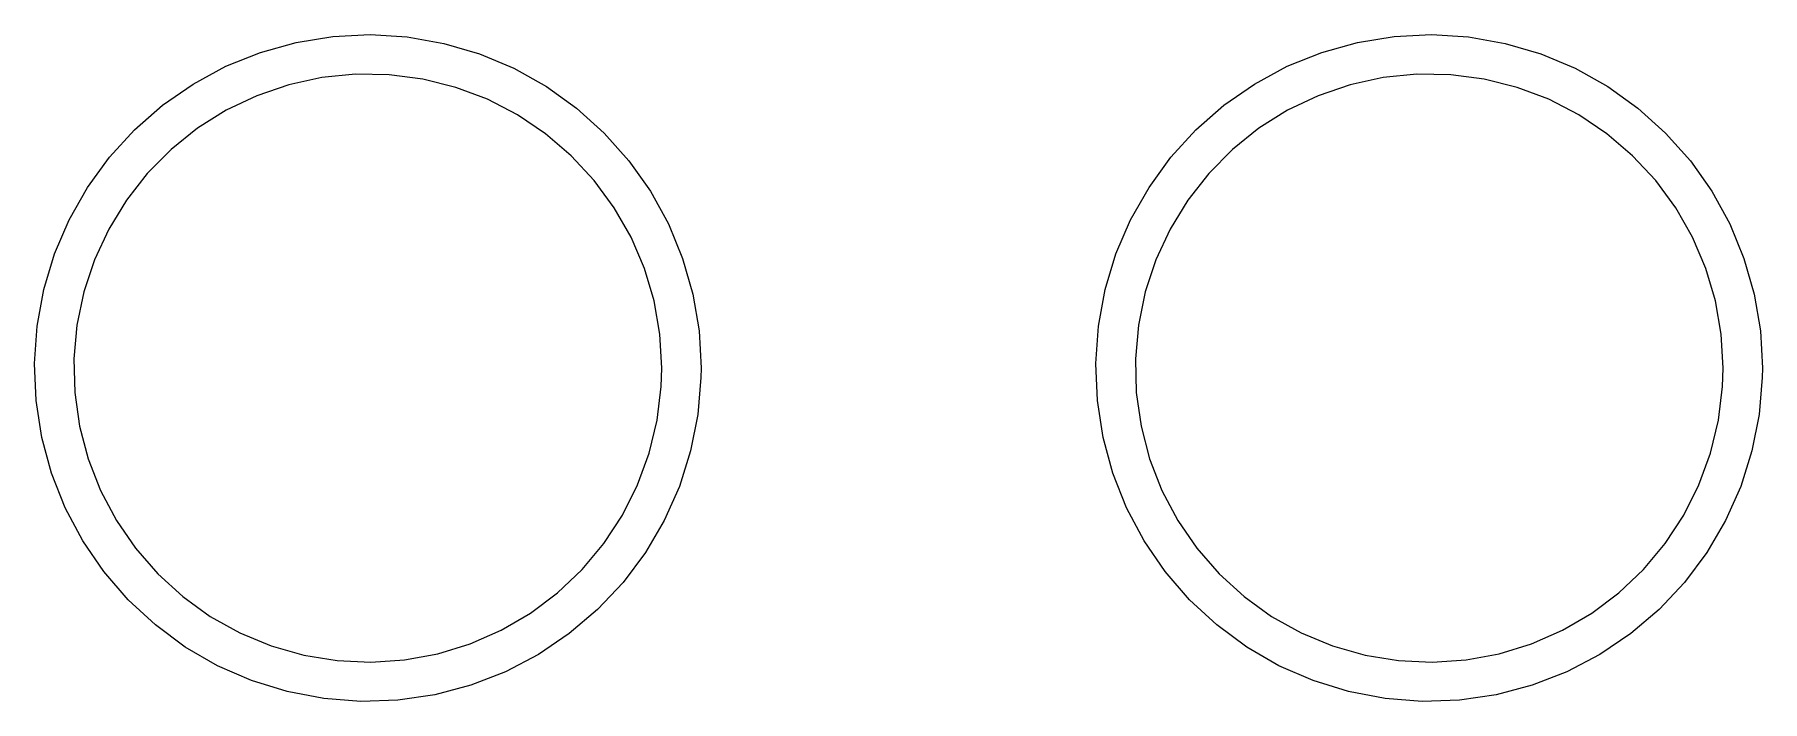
# Model space of a CAD drawing. Extents: x 5.27 to 5.93, y -3.93 to -2.87.
# Drawn here: x 5.274 to 5.926, y -3.126 to -2.874 of the extents above.
import ezdxf

# ---------------------------------------------------------------- set-up
doc = ezdxf.new("R2010")
doc.units = 0
doc.header["$MEASUREMENT"] = 0
doc.layers.add('BLACK', color=7, linetype='CONTINUOUS')

msp = doc.modelspace()

# ---------------------------------------------------------------- linework, layer by layer
at = {"layer": 'BLACK', "linetype": 'CONTINUOUS'}
for p, q in [((5.35952, -2.8811), (5.37303, -2.87733)), ((5.37303, -2.87733), (5.38687, -2.87509)), ((5.38687, -2.87509), (5.40088, -2.8744)), ((5.40088, -2.8744), (5.41487, -2.87528)), ((5.41487, -2.87528), (5.42868, -2.87772)), ((5.42868, -2.87772), (5.44213, -2.88168)), ((5.75952, -2.8811), (5.77303, -2.87733)), ((5.77303, -2.87733), (5.78687, -2.87509)), ((5.78687, -2.87509), (5.80088, -2.8744)), ((5.80088, -2.8744), (5.81487, -2.87528)), ((5.81487, -2.87528), (5.82868, -2.87772)), ((5.82868, -2.87772), (5.84213, -2.88168)), ((5.34652, -2.88635), (5.35952, -2.8811)), ((5.44213, -2.88168), (5.45506, -2.88711)), ((5.74652, -2.88635), (5.75952, -2.8811)), ((5.84213, -2.88168), (5.85506, -2.88711)), ((5.33419, -2.89302), (5.34652, -2.88635)), ((5.38267, -2.89058), (5.37021, -2.89329)), ((5.39536, -2.88931), (5.38267, -2.89058)), ((5.40811, -2.88951), (5.39536, -2.88931)), ((5.42076, -2.89117), (5.40811, -2.88951)), ((5.43313, -2.89428), (5.42076, -2.89117)), ((5.45506, -2.88711), (5.4673, -2.89395)), ((5.73419, -2.89302), (5.74652, -2.88635)), ((5.78267, -2.89058), (5.77021, -2.89329)), ((5.79536, -2.88931), (5.78267, -2.89058)), ((5.80811, -2.88951), (5.79536, -2.88931)), ((5.82076, -2.89117), (5.80811, -2.88951)), ((5.83313, -2.89428), (5.82076, -2.89117)), ((5.85506, -2.88711), (5.8673, -2.89395)), ((5.32267, -2.90103), (5.33419, -2.89302)), ((5.35814, -2.89743), (5.34663, -2.90292)), ((5.37021, -2.89329), (5.35814, -2.89743)), ((5.44506, -2.89879), (5.43313, -2.89428)), ((5.4673, -2.89395), (5.4787, -2.90212)), ((5.72267, -2.90103), (5.73419, -2.89302)), ((5.75814, -2.89743), (5.74663, -2.90292)), ((5.77021, -2.89329), (5.75814, -2.89743)), ((5.84506, -2.89879), (5.83313, -2.89428)), ((5.8673, -2.89395), (5.8787, -2.90212)), ((5.31212, -2.91026), (5.32267, -2.90103)), ((5.34663, -2.90292), (5.33582, -2.90969)), ((5.4564, -2.90464), (5.44506, -2.89879)), ((5.4787, -2.90212), (5.48912, -2.9115)), ((5.71212, -2.91026), (5.72267, -2.90103)), ((5.74663, -2.90292), (5.73582, -2.90969)), ((5.8564, -2.90464), (5.84506, -2.89879)), ((5.8787, -2.90212), (5.88912, -2.9115)), ((5.30267, -2.92062), (5.31212, -2.91026)), ((5.33582, -2.90969), (5.32587, -2.91767)), ((5.46698, -2.91175), (5.4564, -2.90464)), ((5.70267, -2.92062), (5.71212, -2.91026)), ((5.73582, -2.90969), (5.72587, -2.91767)), ((5.86698, -2.91175), (5.8564, -2.90464)), ((5.47668, -2.92004), (5.46698, -2.91175)), ((5.48912, -2.9115), (5.49843, -2.92198)), ((5.87668, -2.92004), (5.86698, -2.91175)), ((5.88912, -2.9115), (5.89843, -2.92198)), ((5.29442, -2.93196), (5.30267, -2.92062)), ((5.32587, -2.91767), (5.3169, -2.92673)), ((5.48536, -2.92938), (5.47668, -2.92004)), ((5.49843, -2.92198), (5.50651, -2.93344)), ((5.69442, -2.93196), (5.70267, -2.92062)), ((5.72587, -2.91767), (5.7169, -2.92673)), ((5.88536, -2.92938), (5.87668, -2.92004)), ((5.89843, -2.92198), (5.90651, -2.93344)), ((5.3169, -2.92673), (5.30903, -2.93677)), ((5.49291, -2.93966), (5.48536, -2.92938)), ((5.7169, -2.92673), (5.70903, -2.93677)), ((5.89291, -2.93966), (5.88536, -2.92938)), ((5.2875, -2.94415), (5.29442, -2.93196)), ((5.30903, -2.93677), (5.30236, -2.94765)), ((5.50651, -2.93344), (5.51327, -2.94573)), ((5.6875, -2.94415), (5.69442, -2.93196)), ((5.70903, -2.93677), (5.70236, -2.94765)), ((5.90651, -2.93344), (5.91327, -2.94573)), ((5.49923, -2.95074), (5.49291, -2.93966)), ((5.89923, -2.95074), (5.89291, -2.93966)), ((5.28197, -2.95704), (5.2875, -2.94415)), ((5.30236, -2.94765), (5.29699, -2.95922)), ((5.51327, -2.94573), (5.51861, -2.95869)), ((5.68197, -2.95704), (5.6875, -2.94415)), ((5.70236, -2.94765), (5.69699, -2.95922)), ((5.91327, -2.94573), (5.91861, -2.95869)), ((5.50424, -2.96247), (5.49923, -2.95074)), ((5.90424, -2.96247), (5.89923, -2.95074)), ((5.27792, -2.97047), (5.28197, -2.95704)), ((5.29699, -2.95922), (5.29299, -2.97133)), ((5.50786, -2.9747), (5.50424, -2.96247)), ((5.51861, -2.95869), (5.52248, -2.97217)), ((5.67792, -2.97047), (5.68197, -2.95704)), ((5.69699, -2.95922), (5.69299, -2.97133)), ((5.90786, -2.9747), (5.90424, -2.96247)), ((5.91861, -2.95869), (5.92248, -2.97217)), ((5.27539, -2.98426), (5.27792, -2.97047)), ((5.29299, -2.97133), (5.2904, -2.98382)), ((5.51005, -2.98727), (5.50786, -2.9747)), ((5.52248, -2.97217), (5.52482, -2.986)), ((5.67539, -2.98426), (5.67792, -2.97047)), ((5.69299, -2.97133), (5.6904, -2.98382)), ((5.91005, -2.98727), (5.90786, -2.9747)), ((5.92248, -2.97217), (5.92482, -2.986)), ((5.27453, -2.99652), (5.27539, -2.98426)), ((5.2904, -2.98382), (5.28927, -2.99652)), ((5.51079, -3), (5.51005, -2.98727)), ((5.52482, -2.986), (5.5256, -3)), ((5.67453, -2.99652), (5.67539, -2.98426)), ((5.6904, -2.98382), (5.68927, -2.99652)), ((5.91079, -3), (5.91005, -2.98727)), ((5.92482, -2.986), (5.9256, -3)), ((5.27441, -2.99825), (5.27453, -2.99652)), ((5.275, -3.01226), (5.27441, -2.99825)), ((5.28927, -2.99652), (5.2896, -3.00927)), ((5.51057, -3.00696), (5.51079, -3)), ((5.5256, -3), (5.52555, -3.00351)), ((5.67441, -2.99825), (5.67453, -2.99652)), ((5.675, -3.01226), (5.67441, -2.99825)), ((5.68927, -2.99652), (5.6896, -3.00927)), ((5.91057, -3.00696), (5.91079, -3)), ((5.9256, -3), (5.92555, -3.00351)), ((5.50904, -3.01962), (5.51057, -3.00696)), ((5.52555, -3.00351), (5.52438, -3.01748)), ((5.90904, -3.01962), (5.91057, -3.00696)), ((5.92555, -3.00351), (5.92438, -3.01748)), ((5.27714, -3.02611), (5.275, -3.01226)), ((5.2896, -3.00927), (5.2914, -3.0219)), ((5.67714, -3.02611), (5.675, -3.01226)), ((5.6896, -3.00927), (5.6914, -3.0219)), ((5.50606, -3.03202), (5.50904, -3.01962)), ((5.52438, -3.01748), (5.52165, -3.03124)), ((5.90606, -3.03202), (5.90904, -3.01962)), ((5.92438, -3.01748), (5.92165, -3.03124)), ((5.28082, -3.03965), (5.27714, -3.02611)), ((5.2914, -3.0219), (5.29463, -3.03424)), ((5.68082, -3.03965), (5.67714, -3.02611)), ((5.6914, -3.0219), (5.69463, -3.03424)), ((5.29463, -3.03424), (5.29927, -3.04612)), ((5.50168, -3.044), (5.50606, -3.03202)), ((5.52165, -3.03124), (5.51741, -3.0446)), ((5.69463, -3.03424), (5.69927, -3.04612)), ((5.90168, -3.044), (5.90606, -3.03202)), ((5.92165, -3.03124), (5.91741, -3.0446)), ((5.28598, -3.05268), (5.28082, -3.03965)), ((5.68598, -3.05268), (5.68082, -3.03965)), ((5.29927, -3.04612), (5.30524, -3.05739)), ((5.49594, -3.05539), (5.50168, -3.044)), ((5.51741, -3.0446), (5.51171, -3.05741)), ((5.69927, -3.04612), (5.70524, -3.05739)), ((5.89594, -3.05539), (5.90168, -3.044)), ((5.91741, -3.0446), (5.91171, -3.05741)), ((5.29257, -3.06506), (5.28598, -3.05268)), ((5.69257, -3.06506), (5.68598, -3.05268)), ((5.30524, -3.05739), (5.31246, -3.0679)), ((5.48894, -3.06605), (5.49594, -3.05539)), ((5.51171, -3.05741), (5.50461, -3.06951)), ((5.70524, -3.05739), (5.71246, -3.0679)), ((5.88894, -3.06605), (5.89594, -3.05539)), ((5.91171, -3.05741), (5.90461, -3.06951)), ((5.30049, -3.07663), (5.29257, -3.06506)), ((5.48076, -3.07584), (5.48894, -3.06605)), ((5.70049, -3.07663), (5.69257, -3.06506)), ((5.88076, -3.07584), (5.88894, -3.06605)), ((5.31246, -3.0679), (5.32085, -3.07751)), ((5.50461, -3.06951), (5.49622, -3.08073)), ((5.71246, -3.0679), (5.72085, -3.07751)), ((5.90461, -3.06951), (5.89622, -3.08073)), ((5.30965, -3.08725), (5.30049, -3.07663)), ((5.32085, -3.07751), (5.33028, -3.0861)), ((5.47151, -3.08462), (5.48076, -3.07584)), ((5.70965, -3.08725), (5.70049, -3.07663)), ((5.72085, -3.07751), (5.73028, -3.0861)), ((5.87151, -3.08462), (5.88076, -3.07584)), ((5.33028, -3.0861), (5.34064, -3.09354)), ((5.46131, -3.09228), (5.47151, -3.08462)), ((5.49622, -3.08073), (5.48662, -3.09096)), ((5.73028, -3.0861), (5.74064, -3.09354)), ((5.86131, -3.09228), (5.87151, -3.08462)), ((5.89622, -3.08073), (5.88662, -3.09096)), ((5.31994, -3.09678), (5.30965, -3.08725)), ((5.4503, -3.09871), (5.46131, -3.09228)), ((5.48662, -3.09096), (5.47594, -3.10004)), ((5.71994, -3.09678), (5.70965, -3.08725)), ((5.8503, -3.09871), (5.86131, -3.09228)), ((5.88662, -3.09096), (5.87594, -3.10004)), ((5.33123, -3.1051), (5.31994, -3.09678)), ((5.34064, -3.09354), (5.35178, -3.09974)), ((5.43862, -3.10384), (5.4503, -3.09871)), ((5.73123, -3.1051), (5.71994, -3.09678)), ((5.74064, -3.09354), (5.75178, -3.09974)), ((5.83862, -3.10384), (5.8503, -3.09871)), ((5.34337, -3.11211), (5.33123, -3.1051)), ((5.35178, -3.09974), (5.36357, -3.10463)), ((5.36357, -3.10463), (5.37583, -3.10812)), ((5.42643, -3.10759), (5.43862, -3.10384)), ((5.47594, -3.10004), (5.46431, -3.10789)), ((5.74337, -3.11211), (5.73123, -3.1051)), ((5.75178, -3.09974), (5.76357, -3.10463)), ((5.76357, -3.10463), (5.77583, -3.10812)), ((5.82643, -3.10759), (5.83862, -3.10384)), ((5.87594, -3.10004), (5.86431, -3.10789)), ((5.35622, -3.11772), (5.34337, -3.11211)), ((5.37583, -3.10812), (5.38842, -3.11018)), ((5.38842, -3.11018), (5.40116, -3.11078)), ((5.40116, -3.11078), (5.41389, -3.10991)), ((5.41389, -3.10991), (5.42643, -3.10759)), ((5.46431, -3.10789), (5.45189, -3.11438)), ((5.75622, -3.11772), (5.74337, -3.11211)), ((5.77583, -3.10812), (5.78842, -3.11018)), ((5.78842, -3.11018), (5.80116, -3.11078)), ((5.80116, -3.11078), (5.81389, -3.10991)), ((5.81389, -3.10991), (5.82643, -3.10759)), ((5.86431, -3.10789), (5.85189, -3.11438)), ((5.36961, -3.12187), (5.35622, -3.11772)), ((5.45189, -3.11438), (5.43881, -3.11945)), ((5.76961, -3.12187), (5.75622, -3.11772)), ((5.85189, -3.11438), (5.83881, -3.11945)), ((5.38339, -3.1245), (5.36961, -3.12187)), ((5.39737, -3.12557), (5.38339, -3.1245)), ((5.41138, -3.12508), (5.39737, -3.12557)), ((5.42526, -3.12303), (5.41138, -3.12508)), ((5.43881, -3.11945), (5.42526, -3.12303)), ((5.78339, -3.1245), (5.76961, -3.12187)), ((5.79737, -3.12557), (5.78339, -3.1245)), ((5.81138, -3.12508), (5.79737, -3.12557)), ((5.82526, -3.12303), (5.81138, -3.12508)), ((5.83881, -3.11945), (5.82526, -3.12303))]:
    msp.add_line(p, q, dxfattribs=at)

doc.saveas('drawing.dxf')
